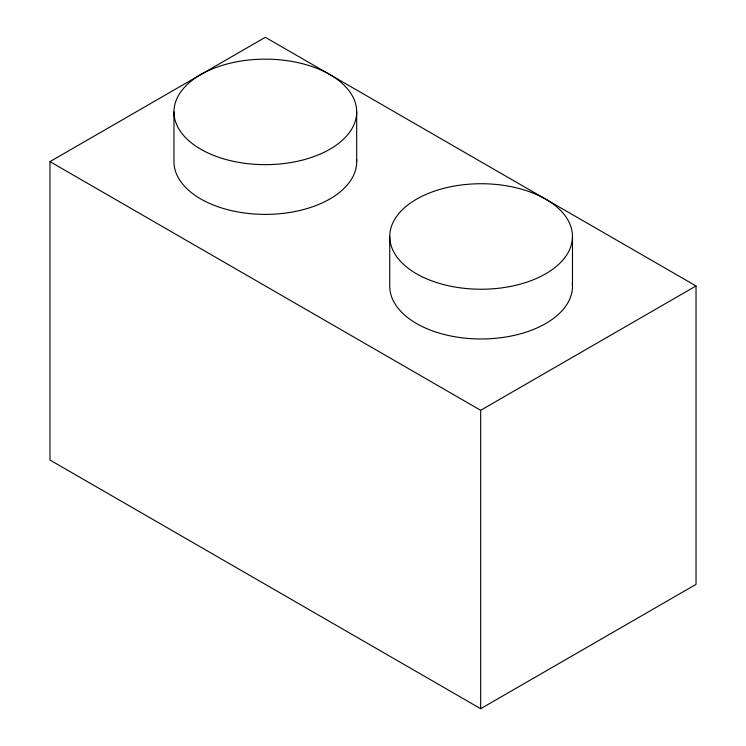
<?xml version="1.0" encoding="UTF-8"?>
<svg xmlns="http://www.w3.org/2000/svg" width="746" height="746" viewBox="0 0 746 746"><rect width="100%" height="100%" fill="white"/><g stroke="black" fill="none" stroke-linecap="round" stroke-linejoin="round"><path stroke-width="1.12" d="M49.973 161.63L265.324 37.3L696.027 285.96L696.027 584.37L480.676 708.7L49.973 460.04L49.973 161.63L480.676 410.3L696.027 285.96M572.48 236.482A91.366 52.752 0 0 1 435.431 282.165A91.366 52.752 0 0 1 435.431 190.799A91.366 52.752 0 0 1 572.48 236.482L572.48 286.222M480.676 410.3L480.676 708.7M389.748 236.482L389.748 286.222A91.366 52.752 0 0 0 483.865 338.945A91.366 52.752 0 0 0 572.322 283.051M356.691 111.9A91.366 52.752 0 0 1 219.641 157.583A91.366 52.752 0 0 1 219.641 66.217A91.366 52.752 0 0 1 356.691 111.9L356.691 161.63M173.958 111.9L173.958 161.63A91.366 52.752 0 0 0 267.152 214.372A91.366 52.752 0 0 0 356.616 159.523"/></g></svg>
